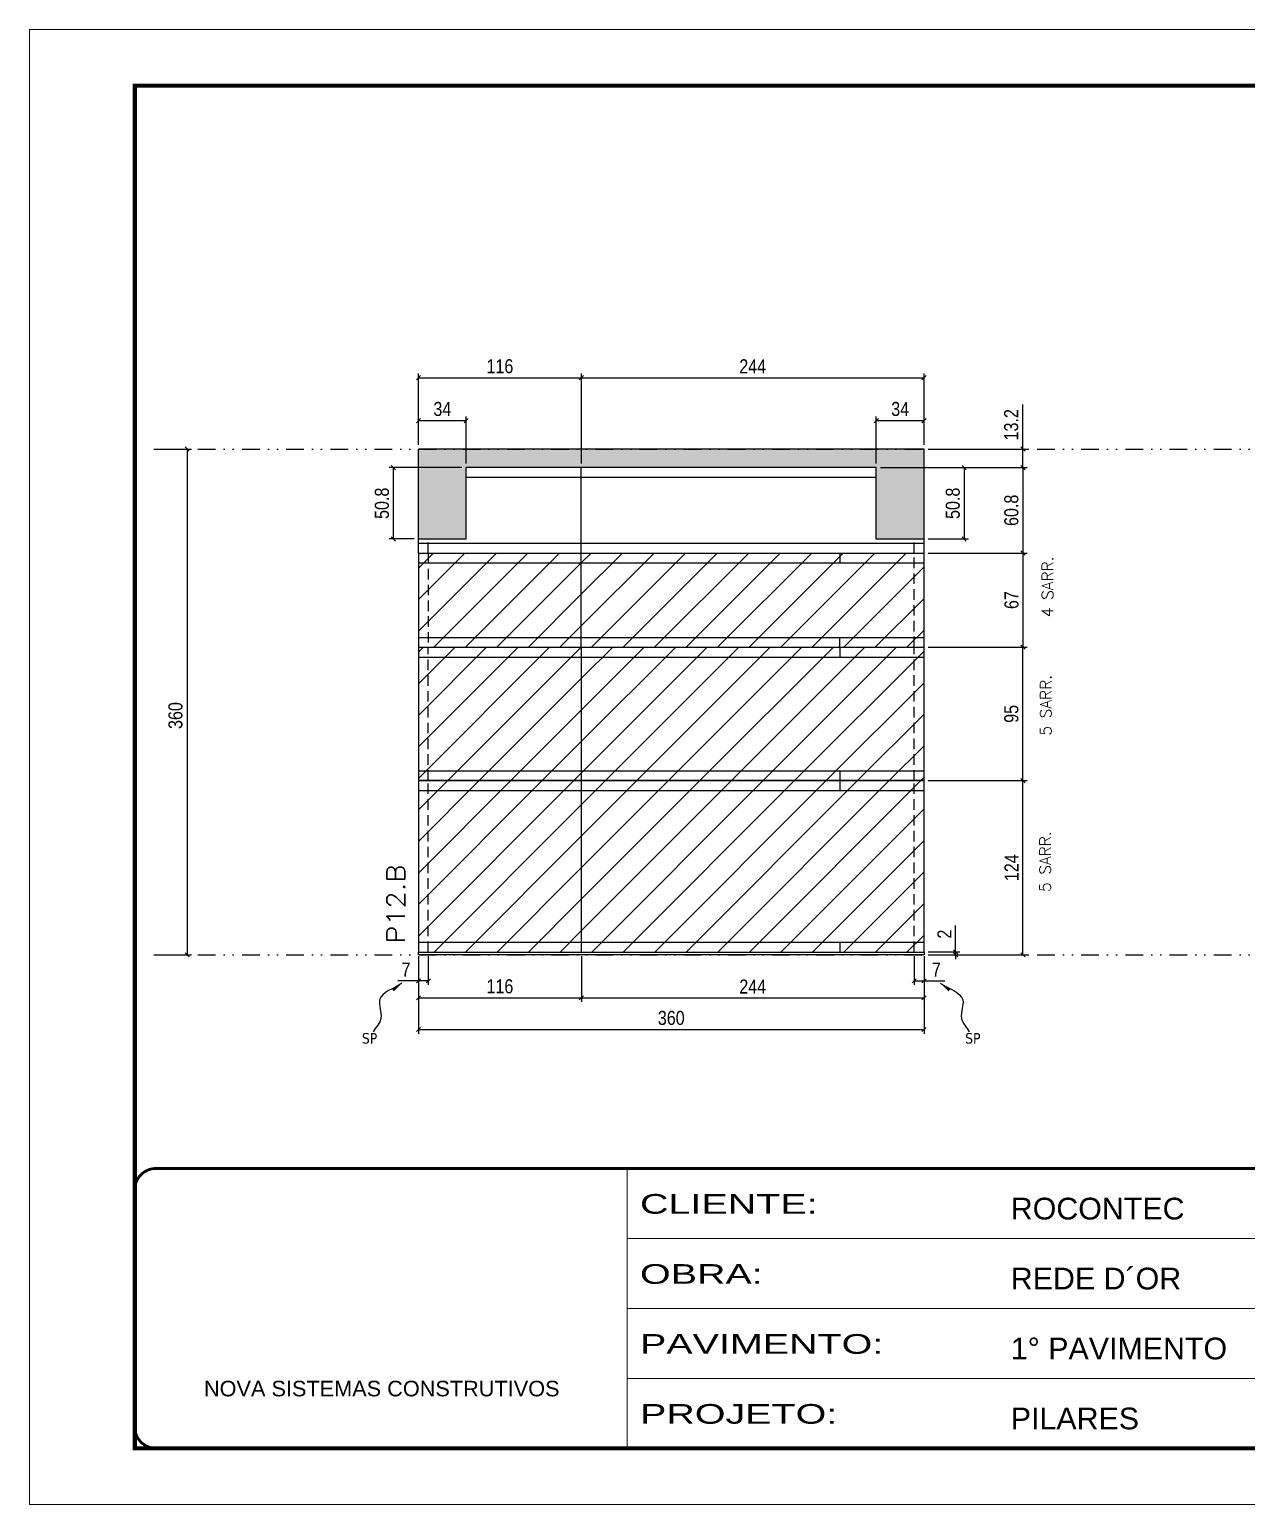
# Model space of a CAD drawing. Extents: x 2949 to 9203, y -16089 to 12527.
# Drawn here: x 6133 to 6999, y -4603 to -3553 of the extents above; entities that cross this region are included whole.
import ezdxf

# ---------------------------------------------------------------- set-up
doc = ezdxf.new("R2010")
doc.units = 0
for name, pattern in [('CONTINUO', [0]), ('DASHED', [0.75, 0.5, -0.25]), ('DIVIDE2', [0.625, 0.25, -0.125, 0, -0.125, 0, -0.125]), ('HIDDEN', [0.375, 0.25, -0.125])]:
    doc.linetypes.add(name, pattern=pattern)
for name, color, linetype in [('COTA', 241, 'Continuous'), ('cotas', 4, 'Continuous'), ('Nível', 160, 'Continuous'), ('Painéis', 200, 'Continuous'), ('SARR_2.2x7', 40, 'Continuous'), ('Sarrafo de Pressão', 42, 'HIDDEN'), ('texto', 7, 'Continuous')]:
    doc.layers.add(name, color=color, linetype=linetype)
for name, color, linetype, lineweight in [('Folhas', 255, 'Continuous', 9), ('Hachura', 251, 'Continuous', 9), ('SARRAFO DE PRESSAO', 251, 'DASHED', 9), ('Texto Seção', 7, 'Continuous', 15)]:
    doc.layers.add(name, color=color, linetype=linetype, lineweight=lineweight)
doc.styles.add('ARIAL', font='arial.ttf')
doc.styles.add('COTA TECNICA', font='techl___.ttf', dxfattribs={"height": 10})
doc.styles.add('COTA TECNICA-50', font='techl___.ttf', dxfattribs={"height": 10})
doc.styles.add('REGUA-120', font='ROMANS.shx', dxfattribs={"height": 15})
doc.styles.add('ROMANS', font='romans.shx')
doc.styles.get("Standard").update_dxf_attribs({"font": 'arial.ttf'})
doc.styles.add('Tecnologia', font='')
doc.styles.get('Tecnologia').set_extended_font_data('Forgotten Futurist')
doc.dimstyles.new('COTA PAINEL-50', dxfattribs={"dimtxt": 10, "dimasz": 3, "dimexe": 3, "dimexo": 3, "dimgap": 3, "dimtad": 1, "dimdec": 1, "dimzin": 12, "dimdsep": 46, "dimtxsty": 'COTA TECNICA-50', "dimblk1": 'OBLIQUE', "dimblk2": 'OBLIQUE', "dimsah": 1, "dimcen": 0.9, "dimclrd": 4, "dimclre": 4, "dimclrt": 240, "dimadec": 1, "dimazin": 3, "dimtfac": 1, "dimtdec": 1, "dimtmove": 0, "dimatfit": 3, "dimfxl": 1, "dimtolj": 1, "dimtzin": 12, "dimarcsym": 0})
doc.dimstyles.new('PAINEL', dxfattribs={"dimtxt": 10, "dimasz": 3, "dimexe": 3, "dimexo": 3, "dimgap": 3, "dimtad": 1, "dimdec": 1, "dimzin": 12, "dimdsep": 46, "dimtxsty": 'COTA TECNICA', "dimblk1": 'OBLIQUE', "dimblk2": 'OBLIQUE', "dimsah": 1, "dimcen": 0.9, "dimclrd": 4, "dimclre": 4, "dimclrt": 240, "dimadec": 1, "dimazin": 3, "dimtfac": 1, "dimtdec": 1, "dimtmove": 0, "dimatfit": 3, "dimfxl": 1, "dimtolj": 1, "dimtzin": 12, "dimarcsym": 0})
doc.dimstyles.get("Standard").update_dxf_attribs({"dimtxt": 0.18, "dimasz": 0.18, "dimexe": 0.18, "dimexo": 0.0625, "dimgap": 0.09, "dimtad": 0, "dimtih": 1, "dimtoh": 1, "dimdec": 4, "dimzin": 0, "dimdsep": 46, "dimtxsty": 'Standard', "dimcen": 0.09, "dimadec": 0, "dimazin": 0, "dimtfac": 1, "dimtdec": 4, "dimtofl": 0, "dimtmove": 0, "dimatfit": 3, "dimfxl": 1, "dimtolj": 1, "dimtzin": 0, "dimarcsym": 0})
pattern_1 = [(45, (-122874.967, -36496.372), (-11.2253202, 11.2253202), [])]
pattern_2 = [(45, (0, 1148.575), (-11.22532, 11.22532), [])]

# ---------------------------------------------------------------- blocks, each defined once
blk = doc.blocks.new('9999999999')
at = {"color": 30, "linetype": 'CONTINUO'}
for p, q in [((98564.6, 34230.2), (98564.6, 34429.4)), ((98564.6, 34379.6), (99584, 34379.6)), ((98564.6, 34329.8), (99488, 34329.8)), ((98564.6, 34280), (99488, 34280))]:
    blk.add_line(p, q, dxfattribs=at)
at = {"color": 30, "linetype": 'CONTINUO', "const_width": 2}
blk.add_lwpolyline([(99584, 34230.2), (99584, 34414.4, 0.414214), (99569, 34429.4), (98229, 34429.4, 0.414214), (98214, 34414.4), (98214, 34245.2, 0.414214), (98229, 34230.2), (99584, 34230.2)], format="xyb", dxfattribs=at)
at = {"layer": 'Folhas'}
blk.add_lwpolyline([(98139, 34190.2), (99624, 34190.2), (99624, 35240.2), (98139, 35240.2)], close=True, dxfattribs=at)
at = {"layer": 'Folhas', "color": 30, "const_width": 3}
blk.add_lwpolyline([(98214, 34230.2), (99584, 34230.2), (99584, 35200.2), (98214, 35200.2)], close=True, dxfattribs=at)
at = {"color": 7, "linetype": 'Continuous', "ltscale": 5, "style": 'ARIAL'}
for s, height, p in [('ROCONTEC', 15.48, (98837.7, 34393.1)), ('REDE D´OR', 15.48, (98837.7, 34343.3)), ('1° PAVIMENTO', 15.483, (98837.7, 34293.5)), ('NOVA SISTEMAS CONSTRUTIVOS', 11.059, (98263.2, 34267.2)), ('PILARES', 15.48, (98837.7, 34243.7))]:
    blk.add_text(s, height=height, dxfattribs=at).set_placement(p)
at = {"layer": 'Folhas', "color": 7, "style": 'Tecnologia', "width": 1.5}
for s, p in [('CLIENTE:', (98573.7, 34397.2)), ('OBRA:', (98573.7, 34347.3)), ('PAVIMENTO:', (98573.7, 34297.5)), ('PROJETO:', (98573.7, 34247.7))]:
    blk.add_text(s, height=14, dxfattribs=at).set_placement(p)
blk = doc.blocks.new('_Oblique')
at = {"color": 0, "linetype": 'ByBlock', "lineweight": -2}
blk.add_line((-0.5, -0.5), (0.5, 0.5), dxfattribs=at)
blk = doc.blocks.new('*D2251')
at = {"layer": 'cotas', "color": 4, "linetype": 'ByBlock', "lineweight": -2, "transparency": 16777216}
for p, q in [((6224, -3852), (6247.8, -3852)), ((6244.8, -3852), (6244.8, -4212)), ((6224, -4212), (6247.8, -4212))]:
    blk.add_line(p, q, dxfattribs=at)
at = {"layer": 'Defpoints', "color": 0, "linetype": 'ByBlock', "transparency": 16777216}
for p in [(6221, -3852), (6221, -4212), (6244.8, -4212)]:
    blk.add_point(p, dxfattribs=at)
at = {"layer": 'cotas', "color": 4, "linetype": 'ByBlock', "lineweight": -2, "transparency": 16777216, "xscale": 3, "yscale": 3, "zscale": 3}
for p, rotation in [((6244.8, -3852), 90), ((6244.8, -4212), 270)]:
    blk.add_blockref('_Oblique', p, dxfattribs=dict(at, rotation=rotation))
at = {"layer": 'cotas', "color": 240, "linetype": 'ByBlock', "transparency": 16777216, "insert": (6236.5, -4041.7), "char_height": 10, "attachment_point": 5, "rotation": 90, "style": 'COTA TECNICA'}
blk.add_mtext('\\A1;360', dxfattribs=at)
blk = doc.blocks.new('*D2256')
at = {"layer": 'COTA', "color": 4, "lineweight": -2, "transparency": 16777216}
for p, q in [((6409.5, -4213), (6409.5, -4268.2)), ((6769.5, -4213), (6769.5, -4268.2)), ((6409.5, -4265.2), (6769.5, -4265.2))]:
    blk.add_line(p, q, dxfattribs=at)
at = {"layer": 'Defpoints', "color": 0, "transparency": 16777216}
for p in [(6409.5, -4210), (6769.5, -4210), (6769.5, -4265.2)]:
    blk.add_point(p, dxfattribs=at)
at = {"layer": 'COTA', "color": 4, "lineweight": -2, "transparency": 16777216, "xscale": 3, "yscale": 3, "zscale": 3, "rotation": 180}
blk.add_blockref('_Oblique', (6409.5, -4265.2), dxfattribs=at)
at = {"layer": 'COTA', "color": 4, "lineweight": -2, "transparency": 16777216, "xscale": 3, "yscale": 3, "zscale": 3}
blk.add_blockref('_Oblique', (6769.5, -4265.2), dxfattribs=at)
at = {"layer": 'COTA', "color": 240, "transparency": 16777216, "insert": (6589.5, -4257), "char_height": 10, "attachment_point": 5, "style": 'COTA TECNICA'}
blk.add_mtext('\\A1;360', dxfattribs=at)
blk = doc.blocks.new('*D2257')
at = {"layer": 'COTA', "color": 4, "lineweight": -2, "transparency": 16777216}
for p, q in [((6409.5, -4215), (6409.5, -4233.5)), ((6416.5, -4213), (6416.5, -4233.5)), ((6409.5, -4230.5), (6394.7, -4230.5)), ((6416.5, -4230.5), (6409.5, -4230.5))]:
    blk.add_line(p, q, dxfattribs=at)
at = {"layer": 'Defpoints', "color": 0, "transparency": 16777216}
for p in [(6416.5, -4210), (6409.5, -4212), (6409.5, -4230.5)]:
    blk.add_point(p, dxfattribs=at)
at = {"layer": 'COTA', "color": 4, "lineweight": -2, "transparency": 16777216, "xscale": 3, "yscale": 3, "zscale": 3, "rotation": 180}
blk.add_blockref('_Oblique', (6409.5, -4230.5), dxfattribs=at)
at = {"layer": 'COTA', "color": 4, "lineweight": -2, "transparency": 16777216, "xscale": 3, "yscale": 3, "zscale": 3}
blk.add_blockref('_Oblique', (6416.5, -4230.5), dxfattribs=at)
at = {"layer": 'COTA', "color": 240, "transparency": 16777216, "insert": (6400.6, -4222.5), "char_height": 10, "attachment_point": 5, "style": 'COTA TECNICA-50'}
blk.add_mtext('\\A1;7', dxfattribs=at)
blk = doc.blocks.new('*D2258')
at = {"layer": 'COTA', "color": 4, "lineweight": -2, "transparency": 16777216}
for p, q in [((6762.5, -4213), (6762.5, -4233.5)), ((6769.5, -4215), (6769.5, -4233.5)), ((6762.5, -4230.5), (6769.5, -4230.5)), ((6769.5, -4230.5), (6784.2, -4230.5))]:
    blk.add_line(p, q, dxfattribs=at)
at = {"layer": 'Defpoints', "color": 0, "transparency": 16777216}
for p in [(6762.5, -4210), (6769.5, -4212), (6769.5, -4230.5)]:
    blk.add_point(p, dxfattribs=at)
at = {"layer": 'COTA', "color": 4, "lineweight": -2, "transparency": 16777216, "xscale": 3, "yscale": 3, "zscale": 3, "rotation": 180}
blk.add_blockref('_Oblique', (6762.5, -4230.5), dxfattribs=at)
at = {"layer": 'COTA', "color": 4, "lineweight": -2, "transparency": 16777216, "xscale": 3, "yscale": 3, "zscale": 3}
blk.add_blockref('_Oblique', (6769.5, -4230.5), dxfattribs=at)
at = {"layer": 'COTA', "color": 240, "transparency": 16777216, "insert": (6778.3, -4222.5), "char_height": 10, "attachment_point": 5, "style": 'COTA TECNICA-50'}
blk.add_mtext('\\A1;7', dxfattribs=at)
blk = doc.blocks.new('*D2259')
at = {"layer": 'COTA', "color": 4, "lineweight": -2, "transparency": 16777216}
for p, q in [((6772.5, -4088), (6842.9, -4088)), ((6839.9, -4212), (6839.9, -4088)), ((6772.5, -4212), (6842.9, -4212))]:
    blk.add_line(p, q, dxfattribs=at)
at = {"layer": 'Defpoints', "color": 0, "transparency": 16777216}
for p in [(6769.5, -4088), (6839.9, -4088), (6769.5, -4212)]:
    blk.add_point(p, dxfattribs=at)
at = {"layer": 'COTA', "color": 4, "lineweight": -2, "transparency": 16777216, "xscale": 3, "yscale": 3, "zscale": 3}
for p, rotation in [((6839.9, -4088), 90), ((6839.9, -4212), 270)]:
    blk.add_blockref('_Oblique', p, dxfattribs=dict(at, rotation=rotation))
at = {"layer": 'COTA', "color": 240, "transparency": 16777216, "insert": (6831.8, -4150), "char_height": 10, "attachment_point": 5, "rotation": 90, "style": 'COTA TECNICA-50'}
blk.add_mtext('\\A1;124', dxfattribs=at)
blk = doc.blocks.new('*D2260')
at = {"layer": 'COTA', "color": 4, "lineweight": -2, "transparency": 16777216}
for p, q in [((6792, -4210), (6792, -4191.2)), ((6772.5, -4210), (6795, -4210)), ((6792, -4212), (6792, -4210)), ((6772.5, -4212), (6795, -4212)), ((6792, -4212), (6792, -4215))]:
    blk.add_line(p, q, dxfattribs=at)
at = {"layer": 'Defpoints', "color": 0, "transparency": 16777216}
for p in [(6769.5, -4210), (6769.5, -4212), (6792, -4212)]:
    blk.add_point(p, dxfattribs=at)
at = {"layer": 'COTA', "color": 4, "lineweight": -2, "transparency": 16777216, "xscale": 3, "yscale": 3, "zscale": 3}
for p, rotation in [((6792, -4210), 270), ((6792, -4212), 90)]:
    blk.add_blockref('_Oblique', p, dxfattribs=dict(at, rotation=rotation))
at = {"layer": 'COTA', "color": 240, "transparency": 16777216, "insert": (6784, -4197.3), "char_height": 10, "attachment_point": 5, "rotation": 90, "style": 'COTA TECNICA-50'}
blk.add_mtext('\\A1;2', dxfattribs=at)
blk = doc.blocks.new('*D2261')
at = {"layer": 'COTA', "color": 4, "linetype": 'ByBlock', "lineweight": -2, "transparency": 16777216}
for p, q in [((6772.5, -3993), (6842.9, -3993)), ((6839.9, -4088), (6839.9, -3993)), ((6772.5, -4088), (6842.9, -4088))]:
    blk.add_line(p, q, dxfattribs=at)
at = {"layer": 'Defpoints', "color": 0, "linetype": 'ByBlock', "transparency": 16777216}
for p in [(6769.5, -3993), (6839.9, -3993), (6769.5, -4088)]:
    blk.add_point(p, dxfattribs=at)
at = {"layer": 'COTA', "color": 4, "linetype": 'ByBlock', "lineweight": -2, "transparency": 16777216, "xscale": 3, "yscale": 3, "zscale": 3}
for p, rotation in [((6839.9, -3993), 90), ((6839.9, -4088), 270)]:
    blk.add_blockref('_Oblique', p, dxfattribs=dict(at, rotation=rotation))
at = {"layer": 'COTA', "color": 240, "linetype": 'ByBlock', "transparency": 16777216, "insert": (6831.7, -4040.5), "char_height": 10, "attachment_point": 5, "rotation": 90, "style": 'COTA TECNICA'}
blk.add_mtext('\\A1;95', dxfattribs=at)
blk = doc.blocks.new('*D2272')
at = {"layer": 'COTA', "color": 4, "linetype": 'ByBlock', "lineweight": -2, "transparency": 16777216}
for p, q in [((6409.5, -4213), (6409.5, -4245.6)), ((6525.5, -4213), (6525.5, -4245.6)), ((6409.5, -4242.6), (6525.5, -4242.6))]:
    blk.add_line(p, q, dxfattribs=at)
at = {"layer": 'Defpoints', "color": 0, "linetype": 'ByBlock', "transparency": 16777216}
for p in [(6409.5, -4210), (6525.5, -4210), (6525.5, -4242.6)]:
    blk.add_point(p, dxfattribs=at)
at = {"layer": 'COTA', "color": 4, "linetype": 'ByBlock', "lineweight": -2, "transparency": 16777216, "xscale": 3, "yscale": 3, "zscale": 3, "rotation": 180}
blk.add_blockref('_Oblique', (6409.5, -4242.6), dxfattribs=at)
at = {"layer": 'COTA', "color": 4, "linetype": 'ByBlock', "lineweight": -2, "transparency": 16777216, "xscale": 3, "yscale": 3, "zscale": 3}
blk.add_blockref('_Oblique', (6525.5, -4242.6), dxfattribs=at)
at = {"layer": 'COTA', "color": 240, "linetype": 'ByBlock', "transparency": 16777216, "insert": (6467.5, -4234.5), "char_height": 10, "attachment_point": 5, "style": 'COTA TECNICA'}
blk.add_mtext('\\A1;116', dxfattribs=at)
blk = doc.blocks.new('*D2273')
at = {"layer": 'COTA', "color": 4, "linetype": 'ByBlock', "lineweight": -2, "transparency": 16777216}
for p, q in [((6525.5, -4213), (6525.5, -4245.6)), ((6769.5, -4215), (6769.5, -4245.6)), ((6525.5, -4242.6), (6769.5, -4242.6))]:
    blk.add_line(p, q, dxfattribs=at)
at = {"layer": 'Defpoints', "color": 0, "linetype": 'ByBlock', "transparency": 16777216}
for p in [(6525.5, -4210), (6769.5, -4212), (6769.5, -4242.6)]:
    blk.add_point(p, dxfattribs=at)
at = {"layer": 'COTA', "color": 4, "linetype": 'ByBlock', "lineweight": -2, "transparency": 16777216, "xscale": 3, "yscale": 3, "zscale": 3, "rotation": 180}
blk.add_blockref('_Oblique', (6525.5, -4242.6), dxfattribs=at)
at = {"layer": 'COTA', "color": 4, "linetype": 'ByBlock', "lineweight": -2, "transparency": 16777216, "xscale": 3, "yscale": 3, "zscale": 3}
blk.add_blockref('_Oblique', (6769.5, -4242.6), dxfattribs=at)
at = {"layer": 'COTA', "color": 240, "linetype": 'ByBlock', "transparency": 16777216, "insert": (6647.5, -4234.6), "char_height": 10, "attachment_point": 5, "style": 'COTA TECNICA'}
blk.add_mtext('\\A1;244', dxfattribs=at)
blk = doc.blocks.new('*D2274')
at = {"layer": 'COTA', "color": 4, "lineweight": -2, "transparency": 16777216}
for p, q in [((6772.5, -3926), (6842.9, -3926)), ((6839.9, -3926), (6839.9, -3993)), ((6772.5, -3993), (6842.9, -3993))]:
    blk.add_line(p, q, dxfattribs=at)
at = {"layer": 'Defpoints', "color": 0, "transparency": 16777216}
for p in [(6769.5, -3926), (6769.5, -3993), (6839.9, -3993)]:
    blk.add_point(p, dxfattribs=at)
at = {"layer": 'COTA', "color": 4, "lineweight": -2, "transparency": 16777216, "xscale": 3, "yscale": 3, "zscale": 3}
for p, rotation in [((6839.9, -3926), 90), ((6839.9, -3993), 270)]:
    blk.add_blockref('_Oblique', p, dxfattribs=dict(at, rotation=rotation))
at = {"layer": 'COTA', "color": 240, "transparency": 16777216, "insert": (6831.8, -3959.5), "char_height": 10, "attachment_point": 5, "rotation": 90, "style": 'COTA TECNICA'}
blk.add_mtext('\\A1;67', dxfattribs=at)
blk = doc.blocks.new('*D2277')
at = {"layer": 'COTA', "color": 4, "lineweight": -2, "transparency": 16777216}
for p, q in [((6738.5, -3865.2), (6842.9, -3865.2)), ((6839.9, -3865.2), (6839.9, -3926)), ((6772.5, -3926), (6842.9, -3926))]:
    blk.add_line(p, q, dxfattribs=at)
at = {"layer": 'Defpoints', "color": 0, "transparency": 16777216}
for p in [(6735.5, -3865.2), (6769.5, -3926), (6839.9, -3926)]:
    blk.add_point(p, dxfattribs=at)
at = {"layer": 'COTA', "color": 4, "lineweight": -2, "transparency": 16777216, "xscale": 3, "yscale": 3, "zscale": 3}
for p, rotation in [((6839.9, -3865.2), 90), ((6839.9, -3926), 270)]:
    blk.add_blockref('_Oblique', p, dxfattribs=dict(at, rotation=rotation))
at = {"layer": 'COTA', "color": 240, "transparency": 16777216, "insert": (6831.7, -3895.6), "char_height": 10, "attachment_point": 5, "rotation": 90, "style": 'COTA TECNICA-50'}
blk.add_mtext('\\A1;60.8', dxfattribs=at)
blk = doc.blocks.new('*D2278')
at = {"layer": 'COTA', "color": 4, "lineweight": -2, "transparency": 16777216}
for p, q in [((6839.9, -3852), (6839.9, -3820.3)), ((6772.5, -3852), (6842.9, -3852)), ((6839.9, -3865.2), (6839.9, -3852)), ((6738.5, -3865.2), (6842.9, -3865.2))]:
    blk.add_line(p, q, dxfattribs=at)
at = {"layer": 'Defpoints', "color": 0, "transparency": 16777216}
for p in [(6769.5, -3852), (6839.9, -3852), (6735.5, -3865.2)]:
    blk.add_point(p, dxfattribs=at)
at = {"layer": 'COTA', "color": 4, "lineweight": -2, "transparency": 16777216, "xscale": 3, "yscale": 3, "zscale": 3}
for p, rotation in [((6839.9, -3852), 90), ((6839.9, -3865.2), 270)]:
    blk.add_blockref('_Oblique', p, dxfattribs=dict(at, rotation=rotation))
at = {"layer": 'COTA', "color": 240, "transparency": 16777216, "insert": (6831.6, -3834.7), "char_height": 10, "attachment_point": 5, "rotation": 90, "style": 'COTA TECNICA-50'}
blk.add_mtext('\\A1;13.2', dxfattribs=at)
blk = doc.blocks.new('*D2279')
at = {"layer": 'COTA', "color": 4, "lineweight": -2, "transparency": 16777216}
for p, q in [((6738.5, -3865.2), (6801.1, -3865.2)), ((6798.1, -3865.2), (6798.1, -3916)), ((6772.5, -3916), (6801.1, -3916))]:
    blk.add_line(p, q, dxfattribs=at)
at = {"layer": 'Defpoints', "color": 0, "transparency": 16777216}
for p in [(6735.5, -3865.2), (6769.5, -3916), (6798.1, -3916)]:
    blk.add_point(p, dxfattribs=at)
at = {"layer": 'COTA', "color": 4, "lineweight": -2, "transparency": 16777216, "xscale": 3, "yscale": 3, "zscale": 3}
for p, rotation in [((6798.1, -3865.2), 90), ((6798.1, -3916), 270)]:
    blk.add_blockref('_Oblique', p, dxfattribs=dict(at, rotation=rotation))
at = {"layer": 'COTA', "color": 240, "transparency": 16777216, "insert": (6790, -3890.6), "char_height": 10, "attachment_point": 5, "rotation": 90, "style": 'COTA TECNICA-50'}
blk.add_mtext('\\A1;50.8', dxfattribs=at)
blk = doc.blocks.new('*D2280')
at = {"layer": 'COTA', "color": 4, "lineweight": -2, "transparency": 16777216}
for p, q in [((6440.5, -3865.2), (6388.6, -3865.2)), ((6391.6, -3865.2), (6391.6, -3916)), ((6406.5, -3916), (6388.6, -3916))]:
    blk.add_line(p, q, dxfattribs=at)
at = {"layer": 'Defpoints', "color": 0, "transparency": 16777216}
for p in [(6443.5, -3865.2), (6391.6, -3916), (6409.5, -3916)]:
    blk.add_point(p, dxfattribs=at)
at = {"layer": 'COTA', "color": 4, "lineweight": -2, "transparency": 16777216, "xscale": 3, "yscale": 3, "zscale": 3}
for p, rotation in [((6391.6, -3865.2), 90), ((6391.6, -3916), 270)]:
    blk.add_blockref('_Oblique', p, dxfattribs=dict(at, rotation=rotation))
at = {"layer": 'COTA', "color": 240, "transparency": 16777216, "insert": (6383.5, -3890.6), "char_height": 10, "attachment_point": 5, "rotation": 90, "style": 'COTA TECNICA-50'}
blk.add_mtext('\\A1;50.8', dxfattribs=at)
blk = doc.blocks.new('*D2281')
at = {"layer": 'COTA', "color": 4, "lineweight": -2, "transparency": 16777216}
for p, q in [((6409.5, -3849), (6409.5, -3798.2)), ((6525.5, -3862.2), (6525.5, -3798.2)), ((6409.5, -3801.2), (6525.5, -3801.2))]:
    blk.add_line(p, q, dxfattribs=at)
at = {"layer": 'Defpoints', "color": 0, "transparency": 16777216}
for p in [(6525.5, -3801.2), (6409.5, -3852), (6525.5, -3865.2)]:
    blk.add_point(p, dxfattribs=at)
at = {"layer": 'COTA', "color": 4, "lineweight": -2, "transparency": 16777216, "xscale": 3, "yscale": 3, "zscale": 3, "rotation": 180}
blk.add_blockref('_Oblique', (6409.5, -3801.2), dxfattribs=at)
at = {"layer": 'COTA', "color": 4, "lineweight": -2, "transparency": 16777216, "xscale": 3, "yscale": 3, "zscale": 3}
blk.add_blockref('_Oblique', (6525.5, -3801.2), dxfattribs=at)
at = {"layer": 'COTA', "color": 240, "transparency": 16777216, "insert": (6467.5, -3793.1), "char_height": 10, "attachment_point": 5, "style": 'COTA TECNICA-50'}
blk.add_mtext('\\A1;116', dxfattribs=at)
blk = doc.blocks.new('*D2282')
at = {"layer": 'COTA', "color": 4, "lineweight": -2, "transparency": 16777216}
for p, q in [((6525.5, -3862.2), (6525.5, -3798.2)), ((6769.5, -3849), (6769.5, -3798.2)), ((6525.5, -3801.2), (6769.5, -3801.2))]:
    blk.add_line(p, q, dxfattribs=at)
at = {"layer": 'Defpoints', "color": 0, "transparency": 16777216}
for p in [(6769.5, -3801.2), (6769.5, -3852), (6525.5, -3865.2)]:
    blk.add_point(p, dxfattribs=at)
at = {"layer": 'COTA', "color": 4, "lineweight": -2, "transparency": 16777216, "xscale": 3, "yscale": 3, "zscale": 3, "rotation": 180}
blk.add_blockref('_Oblique', (6525.5, -3801.2), dxfattribs=at)
at = {"layer": 'COTA', "color": 4, "lineweight": -2, "transparency": 16777216, "xscale": 3, "yscale": 3, "zscale": 3}
blk.add_blockref('_Oblique', (6769.5, -3801.2), dxfattribs=at)
at = {"layer": 'COTA', "color": 240, "transparency": 16777216, "insert": (6647.5, -3793.1), "char_height": 10, "attachment_point": 5, "style": 'COTA TECNICA-50'}
blk.add_mtext('\\A1;244', dxfattribs=at)
blk = doc.blocks.new('*D2283')
at = {"layer": 'COTA', "color": 4, "lineweight": -2, "transparency": 16777216}
for p, q in [((6409.5, -3849), (6409.5, -3828.7)), ((6409.5, -3831.7), (6443.5, -3831.7)), ((6443.5, -3862.2), (6443.5, -3828.7))]:
    blk.add_line(p, q, dxfattribs=at)
at = {"layer": 'Defpoints', "color": 0, "transparency": 16777216}
for p in [(6443.5, -3831.7), (6409.5, -3852), (6443.5, -3865.2)]:
    blk.add_point(p, dxfattribs=at)
at = {"layer": 'COTA', "color": 4, "lineweight": -2, "transparency": 16777216, "xscale": 3, "yscale": 3, "zscale": 3, "rotation": 180}
blk.add_blockref('_Oblique', (6409.5, -3831.7), dxfattribs=at)
at = {"layer": 'COTA', "color": 4, "lineweight": -2, "transparency": 16777216, "xscale": 3, "yscale": 3, "zscale": 3}
blk.add_blockref('_Oblique', (6443.5, -3831.7), dxfattribs=at)
at = {"layer": 'COTA', "color": 240, "transparency": 16777216, "insert": (6426.5, -3823.5), "char_height": 10, "attachment_point": 5, "style": 'COTA TECNICA-50'}
blk.add_mtext('\\A1;34', dxfattribs=at)
blk = doc.blocks.new('*D2284')
at = {"layer": 'COTA', "color": 4, "lineweight": -2, "transparency": 16777216}
for p, q in [((6735.5, -3862.2), (6735.5, -3828.7)), ((6735.5, -3831.7), (6769.5, -3831.7)), ((6769.5, -3849), (6769.5, -3828.7))]:
    blk.add_line(p, q, dxfattribs=at)
at = {"layer": 'Defpoints', "color": 0, "transparency": 16777216}
for p in [(6769.5, -3831.7), (6769.5, -3852), (6735.5, -3865.2)]:
    blk.add_point(p, dxfattribs=at)
at = {"layer": 'COTA', "color": 4, "lineweight": -2, "transparency": 16777216, "xscale": 3, "yscale": 3, "zscale": 3, "rotation": 180}
blk.add_blockref('_Oblique', (6735.5, -3831.7), dxfattribs=at)
at = {"layer": 'COTA', "color": 4, "lineweight": -2, "transparency": 16777216, "xscale": 3, "yscale": 3, "zscale": 3}
blk.add_blockref('_Oblique', (6769.5, -3831.7), dxfattribs=at)
at = {"layer": 'COTA', "color": 240, "transparency": 16777216, "insert": (6752.5, -3823.5), "char_height": 10, "attachment_point": 5, "style": 'COTA TECNICA-50'}
blk.add_mtext('\\A1;34', dxfattribs=at)

msp = doc.modelspace()

# ---------------------------------------------------------------- hatches: boundary and pattern name
at = {"layer": 'COTA', "linetype": 'ByBlock'}
h = msp.add_hatch(dxfattribs=at)
h.set_pattern_fill('AR-CONC', color=256, scale=0.03)
h.set_pattern_definition([(50, (0, 1148.575), (5.46554, -0.4781726), [0.5715, -6.2865]), (355, (0, 1148.575), (-1.0573026, 5.7317054), [0.4572, -5.0292175]), (100.451445, (0.4555, 1148.535), (4.4082374, 5.2535326), [0.4857003, -5.3427073]), (46.1842, (0, 1150.099), (8.132371, -1.26127), [0.85725, -9.42975]), (96.63556, (0.678, 1149.994), (7.122124, 7.422784), [0.728551, -8.014068]), (351.18415, (0, 1150.099), (7.122124, 7.422784), [0.685799, -7.543792]), (21, (0.762, 1149.718), (4.5484317, -3.067956), [0.5715, -6.2865]), (326, (0.762, 1149.718), (1.854061, 5.525639), [0.4572, -5.0292]), (71.451445, (1.141, 1149.4624), (6.4024926, 2.457683), [0.4857003, -5.342698]), (37.5, (0, 1148.5751), (0.0926581, 2.53665117), [0, -4.96824, 0, -5.1054, 0, -5.04825]), (7.5, (0, 1148.575), (2.0045899, 3.00541724), [0, -2.91084, 0, -4.85394, 0, -1.92405]), (327.5, (-1.6993, 1148.5751), (4.06771786, -0.1718623), [0, -1.905, 0, -5.9436, 0, -7.8867]), (317.5, (-2.4613, 1148.575), (4.4438754, 0.7627947), [0, -2.4765, 0, -3.94716, 0, -5.6007])])
h.paths.add_polyline_path([(6769.47, -3852.03), (6409.47, -3852.03), (6409.47, -3916.03), (6443.47, -3916.03), (6443.47, -3865.23), (6735.47, -3865.23), (6735.47, -3916.03), (6769.47, -3916.03)])
at = {"layer": 'Hachura'}
h = msp.add_hatch(dxfattribs=at)
h.set_pattern_fill('ANSI31', color=256, scale=5)
h.set_pattern_definition(pattern_2)
h.paths.add_polyline_path([(6409.47, -3926.03), (6409.47, -3993.03), (6525.47, -3993.03), (6525.47, -3926.03)])
h = msp.add_hatch(dxfattribs=at)
h.set_pattern_fill('ANSI31', color=256, scale=5)
h.set_pattern_definition(pattern_2)
h.paths.add_polyline_path([(6525.47, -3926.03), (6525.47, -3993.03), (6769.47, -3993.03), (6769.47, -3926.03)])
at = {"layer": 'Hachura', "linetype": 'ByBlock'}
h = msp.add_hatch(dxfattribs=at)
h.set_pattern_fill('ANSI31', color=256, scale=5)
h.set_pattern_definition(pattern_1)
h.paths.add_polyline_path([(6525.47, -3993.03), (6409.47, -3993.03), (6409.47, -4088.03), (6525.47, -4088.03)])
h = msp.add_hatch(dxfattribs=at)
h.set_pattern_fill('ANSI31', color=256, scale=5)
h.set_pattern_definition(pattern_1)
h.paths.add_polyline_path([(6769.47, -3993.03), (6525.47, -3993.03), (6525.47, -4088.03), (6769.47, -4088.03)])
h = msp.add_hatch(dxfattribs=at)
h.set_pattern_fill('ANSI31', color=256, scale=5)
h.set_pattern_definition(pattern_1)
h.paths.add_polyline_path([(6409.47, -4088.03), (6409.47, -4210.03), (6525.47, -4210.03), (6525.47, -4088.03)])
h = msp.add_hatch(dxfattribs=at)
h.set_pattern_fill('ANSI31', color=256, scale=5)
h.set_pattern_definition(pattern_1)
h.paths.add_polyline_path([(6525.47, -4088.03), (6525.47, -4210.03), (6769.47, -4210.03), (6769.47, -4088.03)])

# ---------------------------------------------------------------- linework, layer by layer
at = {"layer": 'COTA', "linetype": 'ByBlock'}
for p, q in [((6769.47, -3852.03), (6409.47, -3852.03)), ((6409.47, -3916.03), (6409.47, -3852.03)), ((6769.47, -3916.03), (6769.47, -3852.03))]:
    msp.add_line(p, q, dxfattribs=at)
at = {"layer": 'Nível', "color": 4, "linetype": 'DIVIDE2', "ltscale": 50}
for p, q in [((6221.03, -3852.03), (7591.03, -3852.03)), ((6221.03, -4212.03), (7591.03, -4212.03))]:
    msp.add_line(p, q, dxfattribs=at)
at = {"layer": 'Painéis'}
for p, q in [((6443.47, -3916.03), (6443.47, -3865.23)), ((6735.47, -3865.23), (6443.47, -3865.23)), ((6525.47, -3993.03), (6525.47, -3865.23)), ((6735.47, -3916.03), (6735.47, -3865.23)), ((6409.47, -3926.03), (6409.47, -3916.03)), ((6443.47, -3916.03), (6409.47, -3916.03)), ((6769.47, -3916.03), (6735.47, -3916.03)), ((6769.47, -3926.03), (6769.47, -3916.03)), ((6409.47, -3926.03), (6409.47, -3993.03)), ((6409.47, -3926.03), (6769.47, -3926.03)), ((6769.47, -3993.03), (6769.47, -3926.03)), ((6409.47, -3993.03), (6409.47, -4210.03)), ((6409.47, -3993.03), (6769.47, -3993.03)), ((6525.47, -3993.03), (6525.47, -4210.03)), ((6769.47, -4210.03), (6769.47, -3993.03)), ((6769.47, -4088.03), (6409.47, -4088.03)), ((6409.47, -4088.03), (6769.47, -4088.03)), ((6409.47, -4210.03), (6769.47, -4210.03))]:
    msp.add_line(p, q, dxfattribs=at)
msp.add_lwpolyline([(6409.47, -4210.03), (6769.47, -4210.03), (6769.47, -4212.03), (6409.47, -4212.03)], close=True, dxfattribs=at)
at = {"layer": 'SARR_2.2x7'}
for p, q in [((6525.47, -3872.23), (6443.47, -3872.23)), ((6735.47, -3872.23), (6525.47, -3872.23)), ((6409.47, -3919.03), (6525.47, -3919.03)), ((6525.47, -3919.03), (6769.47, -3919.03)), ((6709.47, -3926.03), (6709.47, -3933.03)), ((6409.47, -3933.03), (6709.47, -3933.03)), ((6709.47, -3933.03), (6769.47, -3933.03)), ((6409.47, -3986.03), (6709.47, -3986.03)), ((6709.47, -3986.03), (6769.47, -3986.03)), ((6709.47, -3993.03), (6709.47, -3986.03)), ((6409.47, -4000.03), (6709.47, -4000.03)), ((6709.47, -3993.03), (6709.47, -4000.03)), ((6709.47, -4000.03), (6769.47, -4000.03)), ((6409.47, -4081.03), (6709.47, -4081.03)), ((6709.47, -4081.03), (6769.47, -4081.03)), ((6709.47, -4081.03), (6709.47, -4088.03)), ((6709.47, -4088.03), (6709.47, -4095.03)), ((6409.47, -4095.03), (6709.47, -4095.03)), ((6709.47, -4095.03), (6769.47, -4095.03)), ((6409.47, -4203.03), (6709.47, -4203.03)), ((6709.47, -4203.03), (6769.47, -4203.03)), ((6709.47, -4203.03), (6709.47, -4210.03))]:
    msp.add_line(p, q, dxfattribs=at)
at = {"layer": 'Sarrafo de Pressão', "ltscale": 30}
for p, q in [((6416.47, -3926.03), (6416.47, -3916.03)), ((6762.47, -3926.03), (6762.47, -3916.03)), ((6416.47, -3926.03), (6416.47, -3993.03)), ((6762.47, -3993.03), (6762.47, -3926.03)), ((6416.47, -4088.03), (6416.47, -3993.03)), ((6762.47, -4088.03), (6762.47, -3993.03)), ((6416.47, -4210.03), (6416.47, -4088.03)), ((6762.47, -4210.03), (6762.47, -4088.03))]:
    msp.add_line(p, q, dxfattribs=at)

# ---------------------------------------------------------------- block references
at = {"layer": 'SARRAFO DE PRESSAO', "color": 6, "linetype": 'ByBlock'}
msp.add_blockref('9999999999', (-92006.44, -38793.52), dxfattribs=at)

# ---------------------------------------------------------------- texts
at = {"layer": 'texto', "color": 0, "char_height": 7.5, "attachment_point": 5}
for insert in [(6374.7, -4271.52), (6804.25, -4271.52)]:
    msp.add_mtext('{\\fTahoma|b0|i0|c0|p34;\\C4;SP}', dxfattribs=dict(at, insert=insert))
at = {"layer": 'Texto Seção', "linetype": 'Continuous', "style": 'ROMANS'}
for s, p in [('4 SARR.', (6861.47, -3971.66)), ('5 SARR.', (6860.17, -4056.01)), ('5 SARR.', (6859.75, -4167.32))]:
    msp.add_text(s, height=8, rotation=90, dxfattribs=at).set_placement(p)
at = {"layer": 'Texto Seção', "style": 'REGUA-120', "width": 1.1}
msp.add_text('P12.B', height=13, rotation=90, dxfattribs=at).set_placement((6399.89, -4204.14))

# ---------------------------------------------------------------- dimensions: what is measured, and where the dimension line sits
at = {"layer": 'COTA'}
for base, p1, p2, picture, middle in [((6525.47, -3801.19), (6409.47, -3852.03), (6525.47, -3865.23), '*D2281', (6467.47, -3793.09)), ((6769.47, -3801.19), (6525.47, -3865.23), (6769.47, -3852.03), '*D2282', (6647.47, -3793.12)), ((6443.47, -3831.68), (6409.47, -3852.03), (6443.47, -3865.23), '*D2283', (6426.47, -3823.46)), ((6769.47, -3831.68), (6735.47, -3865.23), (6769.47, -3852.03), '*D2284', (6752.47, -3823.46)), ((6769.47, -4230.54), (6762.47, -4210.03), (6769.47, -4212.03), '*D2258', (6778.34, -4222.47))]:
    dim = msp.add_linear_dim(base=base, p1=p1, p2=p2, dimstyle='COTA PAINEL-50', dxfattribs=at)
    dim.commit()
    dim.dimension.update_dxf_attribs({"geometry": picture, "text_midpoint": middle})
for base, p1, p2, angle, dimstyle, picture, middle in [((6839.87, -3852.03), (6735.47, -3865.23), (6769.47, -3852.03), 90, 'COTA PAINEL-50', '*D2278', (6831.65, -3834.67)), ((6391.61, -3916.03), (6443.47, -3865.23), (6409.47, -3916.03), 90, 'COTA PAINEL-50', '*D2280', (6383.47, -3890.63)), ((6839.87, -3926.03), (6735.47, -3865.23), (6769.47, -3926.03), 90, 'COTA PAINEL-50', '*D2277', (6831.74, -3895.63)), ((6798.12, -3916.03), (6735.47, -3865.23), (6769.47, -3916.03), 90, 'COTA PAINEL-50', '*D2279', (6789.99, -3890.63)), ((6839.87, -3993.03), (6769.47, -3926.03), (6769.47, -3993.03), 90, 'PAINEL', '*D2274', (6831.76, -3959.53)), ((6839.87, -4088.03), (6769.47, -4212.03), (6769.47, -4088.03), 90, 'COTA PAINEL-50', '*D2259', (6831.79, -4150.03)), ((6409.47, -4230.54), (6416.47, -4210.03), (6409.47, -4212.03), 180, 'COTA PAINEL-50', '*D2257', (6400.61, -4222.47))]:
    dim = msp.add_linear_dim(base=base, p1=p1, p2=p2, angle=angle, dimstyle=dimstyle, dxfattribs=at)
    dim.commit()
    dim.dimension.update_dxf_attribs({"geometry": picture, "text_midpoint": middle})
at = {"layer": 'COTA', "linetype": 'ByBlock'}
dim = msp.add_linear_dim(base=(6839.87, -3993.03), p1=(6769.47, -4088.03), p2=(6769.47, -3993.03), angle=90, dimstyle='PAINEL', override={"dimtmove": 1}, dxfattribs=at)
dim.commit()
dim.dimension.update_dxf_attribs({"geometry": '*D2261', "text_midpoint": (6831.73, -4040.53)})
at = {"layer": 'COTA'}
dim = msp.add_linear_dim(base=(6792, -4212.03), p1=(6769.47, -4210.03), p2=(6769.47, -4212.03), angle=90, dimstyle='COTA PAINEL-50', dxfattribs=at)
dim.commit()
dim.dimension.update_dxf_attribs({"geometry": '*D2260', "text_midpoint": (6792, -4197.29), "dimtype": 160})
dim = msp.add_linear_dim(base=(6769.47, -4265.22), p1=(6409.47, -4210.03), p2=(6769.47, -4210.03), dimstyle='PAINEL', override={"dimarcsym": 2}, dxfattribs=at)
dim.commit()
dim.dimension.update_dxf_attribs({"geometry": '*D2256', "text_midpoint": (6589.47, -4257)})
at = {"layer": 'COTA', "linetype": 'ByBlock'}
dim = msp.add_linear_dim(base=(6525.47, -4242.63), p1=(6409.47, -4210.03), p2=(6525.47, -4210.03), dimstyle='PAINEL', dxfattribs=at)
dim.commit()
dim.dimension.update_dxf_attribs({"geometry": '*D2272', "text_midpoint": (6467.47, -4234.53)})
dim = msp.add_linear_dim(base=(6769.47, -4242.63), p1=(6525.47, -4210.03), p2=(6769.47, -4212.03), dimstyle='PAINEL', override={"dimtmove": 1}, dxfattribs=at)
dim.commit()
dim.dimension.update_dxf_attribs({"geometry": '*D2273', "text_midpoint": (6647.47, -4234.56)})
at = {"layer": 'cotas', "linetype": 'ByBlock'}
dim = msp.add_linear_dim(base=(6244.75, -4212.03), p1=(6221.03, -3852.03), p2=(6221.03, -4212.03), angle=90, dimstyle='PAINEL', dxfattribs=at)
dim.commit()
dim.dimension.update_dxf_attribs({"geometry": '*D2251', "text_midpoint": (6244.75, -4041.67), "dimtype": 160})

# ---------------------------------------------------------------- leaders
at = {"layer": 'COTA', "path_type": 1}
for points in [[(6397.64, -4232.21), (6381.86, -4244.05), (6382.78, -4257.06), (6377.23, -4266.84)], [(6781.3, -4232.21), (6797.09, -4244.05), (6796.16, -4257.06), (6801.72, -4266.84)]]:
    msp.add_leader(points, dimstyle='Standard', override={"dimasz": 8}, dxfattribs=at)

doc.saveas('drawing.dxf')
